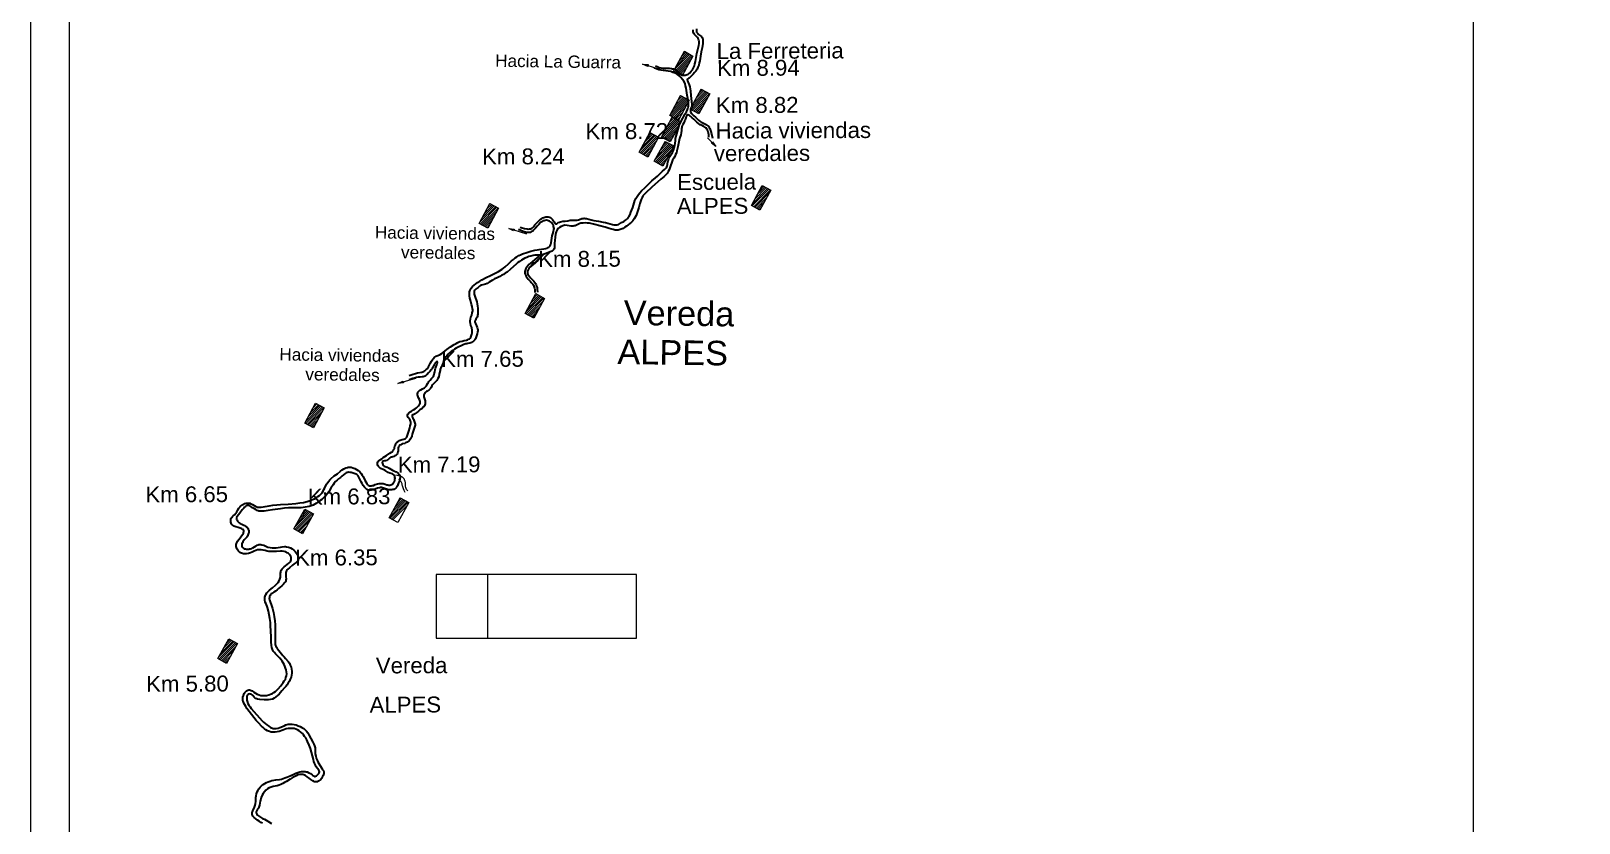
# Model space of a CAD drawing. Header units: millimetres. Extents: x 168 to 394, y 129 to 255.
# Drawn here: x 209.4 to 225.76, y 238.57 to 246.94 of the extents above; entities that cross this region are included whole.
import ezdxf

# ---------------------------------------------------------------- set-up
doc = ezdxf.new("R2010")
doc.units = ezdxf.units.MM
for name, color, linetype, lineweight in [('Cartografia', 251, 'Continuous', 13), ('Esquemas', 7, 'Continuous', 13), ('textos', 7, 'Continuous', 13), ('Via', 21, 'Continuous', 30)]:
    doc.layers.add(name, color=color, linetype=linetype, lineweight=lineweight)
doc.styles.add('Textos Catografia', font='arial.ttf')

msp = doc.modelspace()

# ---------------------------------------------------------------- linework, layer by layer
at = {"layer": 'Cartografia'}
for points in [[(216.19047, 246.51289), (216.30545, 246.72472), (216.39625, 246.6743), (216.28328, 246.46448)], [(215.91813, 246.56334), (215.86364, 246.58754), (215.92418, 246.5835)], [(216.368, 246.11347), (216.48298, 246.3253), (216.57378, 246.27485), (216.45877, 246.06503)], [(216.15216, 246.04687), (216.26513, 246.2567), (216.3579, 246.20829), (216.24293, 245.99646)], [(216.0654, 245.81893), (216.17837, 246.02872), (216.27118, 245.98031), (216.15617, 245.76848)], [(215.82733, 245.65752), (215.94234, 245.86734), (216.03311, 245.81893), (215.92014, 245.6071)], [(215.9867, 245.5627), (216.10171, 245.77253), (216.19248, 245.72408), (216.07951, 245.51229)], [(216.60403, 245.76647), (216.63834, 245.72007), (216.59193, 245.75233)], [(217.01355, 245.09669), (217.12652, 245.30651), (217.21933, 245.2581), (217.10435, 245.04627)], [(214.13675, 244.90505), (214.25175, 245.11484), (214.34252, 245.06643), (214.22955, 244.8546)], [(214.5019, 244.82839), (214.44944, 244.8526), (214.50795, 244.84654)], [(214.72787, 244.48139), (214.67945, 244.44709), (214.71372, 244.4955)], [(214.62295, 243.95486), (214.73796, 244.16465), (214.82873, 244.11421), (214.71576, 243.90442)], [(213.33787, 243.22253), (213.27937, 243.21447), (213.33182, 243.24068)], [(212.29488, 242.79686), (212.40989, 243.00668), (212.50066, 242.95827), (212.38568, 242.74644)], [(213.18656, 241.79626), (213.30157, 242.00605), (213.39437, 241.95764), (213.27937, 241.74581)], [(212.1799, 241.67721), (212.29488, 241.88703), (212.38568, 241.83862), (212.27268, 241.62679)], [(213.68487, 241.19504), (213.68487, 240.52528), (215.80111, 240.52528), (215.80111, 241.19504)], [(211.37696, 240.30741), (211.49196, 240.51723), (211.58273, 240.46879), (211.46976, 240.25699)]]:
    msp.add_lwpolyline(points, close=True, dxfattribs=at)
for points in [[(216.19853, 246.52703), (216.36396, 246.69246)], [(216.20057, 246.50888), (216.3781, 246.68437)], [(216.21468, 246.50079), (216.39221, 246.67631)], [(216.22477, 246.57544), (216.34985, 246.70051)], [(216.22879, 246.49273), (216.3801, 246.64404)], [(216.25099, 246.62185), (216.33574, 246.70656)], [(216.27519, 246.67026), (216.3216, 246.71465)], [(216.30144, 246.71867), (216.30749, 246.72271)], [(215.92014, 246.57344), (216.05531, 246.53308)], [(216.24293, 246.48464), (216.35389, 246.5956)], [(216.25704, 246.47859), (216.32765, 246.5492)], [(216.27118, 246.47053), (216.30344, 246.50079)], [(216.45272, 246.27081), (216.49712, 246.31721)], [(216.47896, 246.31925), (216.48298, 246.32326)], [(216.16022, 246.06101), (216.3236, 246.2244)], [(216.16022, 246.04082), (216.33774, 246.21835)], [(216.17433, 246.03276), (216.35185, 246.21029)], [(216.18442, 246.10739), (216.30949, 246.23249)], [(216.19047, 246.02471), (216.33975, 246.17599)], [(216.21063, 246.15583), (216.29535, 246.24055)], [(216.23484, 246.20424), (216.28124, 246.24864)], [(216.26108, 246.25064), (216.26713, 246.2567)], [(216.37606, 246.12959), (216.53948, 246.293)], [(216.3781, 246.10943), (216.55358, 246.28495)], [(216.39221, 246.10134), (216.56973, 246.27889)], [(216.4023, 246.17599), (216.52537, 246.30106)], [(216.40635, 246.09328), (216.55763, 246.24459)], [(216.42046, 246.08522), (216.53142, 246.19618)], [(216.42651, 246.2244), (216.51123, 246.30915)], [(216.43456, 246.07716), (216.50517, 246.14978)], [(216.07346, 245.83304), (216.23688, 245.99846)], [(216.07346, 245.81288), (216.25099, 245.99041)], [(216.09766, 245.88145), (216.22274, 246.00451)], [(216.12391, 245.92785), (216.20863, 246.0126)], [(216.14811, 245.97626), (216.19452, 246.02066)], [(216.17433, 246.02267), (216.18038, 246.02872)], [(216.20458, 246.01866), (216.31554, 246.12959)], [(216.21668, 246.01057), (216.28933, 246.08118)], [(216.23283, 246.00251), (216.26309, 246.03477)], [(216.44871, 246.07111), (216.48097, 246.10134)], [(215.83542, 245.67166), (216.00084, 245.83708)], [(215.83743, 245.65147), (216.01495, 245.82899)], [(215.85153, 245.64341), (216.02909, 245.82094)], [(215.86163, 245.72007), (215.9867, 245.84313)], [(215.88787, 245.76647), (215.97259, 245.85119)], [(215.91205, 245.81488), (215.95848, 245.85925)], [(215.93829, 245.86129), (215.94434, 245.86734)], [(216.0876, 245.80479), (216.26513, 245.98232)], [(216.10372, 245.79673), (216.25299, 245.94805)], [(216.11783, 245.79068), (216.22879, 245.90164)], [(216.12996, 245.78259), (216.20258, 245.8532)], [(215.86568, 245.63535), (216.01699, 245.78663)], [(215.88182, 245.6293), (215.99275, 245.74023)], [(215.89393, 245.62121), (215.96654, 245.69182)], [(215.99479, 245.57684), (216.16022, 245.74023)], [(215.9968, 245.55665), (216.17433, 245.73418)], [(216.01091, 245.54859), (216.18843, 245.72612)], [(216.021, 245.62325), (216.14608, 245.74832)], [(216.02505, 245.54254), (216.17633, 245.69182)], [(216.04722, 245.67166), (216.13197, 245.75638)], [(216.07145, 245.72007), (216.11783, 245.76447)], [(216.09766, 245.76647), (216.10372, 245.77253)], [(216.14608, 245.77453), (216.17633, 245.80683)], [(216.59798, 245.76042), (216.54957, 245.81084)], [(215.90803, 245.61315), (215.9403, 245.64542)], [(216.03916, 245.53445), (216.15012, 245.64542)], [(216.05327, 245.5264), (216.12391, 245.597)], [(216.06741, 245.51834), (216.09967, 245.5506)], [(217.02164, 245.11083), (217.18503, 245.27625)], [(217.02164, 245.09064), (217.19917, 245.26816)], [(217.03779, 245.08258), (217.21531, 245.2601)], [(217.04785, 245.15924), (217.17092, 245.28431)], [(217.0519, 245.07653), (217.20117, 245.22781)], [(217.06601, 245.06844), (217.17697, 245.1794)], [(217.07206, 245.20765), (217.15681, 245.29237)], [(217.0983, 245.25405), (217.14267, 245.29842)], [(217.12251, 245.30046), (217.12856, 245.30651)], [(214.14484, 244.91916), (214.31026, 245.08258)], [(214.14684, 244.899), (214.32437, 245.07653)], [(214.16098, 244.89091), (214.33851, 245.06844)], [(214.17108, 244.96757), (214.29615, 245.09064)], [(214.17509, 244.88486), (214.32641, 245.03417)], [(214.19729, 245.01397), (214.28201, 245.09873)], [(214.2215, 245.06239), (214.2679, 245.10678)], [(214.24771, 245.10879), (214.25376, 245.11484)], [(217.08015, 245.06038), (217.15076, 245.133)], [(217.09426, 245.05232), (217.12652, 245.08458)], [(214.1892, 244.8768), (214.30016, 244.98776)], [(214.20334, 244.86874), (214.27596, 244.93932)], [(214.21745, 244.86065), (214.24975, 244.89295)], [(214.50393, 244.83845), (214.6391, 244.7961)], [(214.71978, 244.48745), (214.77022, 244.53789)], [(214.63101, 243.96897), (214.79644, 244.13239)], [(214.63305, 243.94881), (214.81058, 244.1243)], [(214.64716, 243.94072), (214.82469, 244.11825)], [(214.65726, 244.01538), (214.78233, 244.14045)], [(214.6613, 243.93267), (214.81258, 244.08395)], [(214.67541, 243.92458), (214.78838, 244.03554)], [(214.68347, 244.06379), (214.76819, 244.14851)], [(214.70971, 244.11019), (214.75408, 244.1566)], [(214.73392, 244.1586), (214.73997, 244.16465)], [(214.69156, 243.91652), (214.76214, 243.98913)], [(214.70366, 243.91047), (214.73592, 243.94273)], [(213.33386, 243.23262), (213.469, 243.27097)], [(212.30297, 242.811), (212.46635, 242.97439)], [(212.30498, 242.79081), (212.4825, 242.96834)], [(212.31908, 242.78275), (212.49661, 242.96028)], [(212.32918, 242.85738), (212.45225, 242.98248)], [(212.33323, 242.7767), (212.48451, 242.92598)], [(212.34733, 242.76861), (212.4583, 242.87957)], [(212.35339, 242.90579), (212.44014, 242.99054)], [(212.37963, 242.95423), (212.424, 242.99859)], [(212.40584, 243.00063), (212.40989, 243.00668)], [(212.36148, 242.76055), (212.43208, 242.83116)], [(212.37558, 242.7525), (212.40785, 242.78476)], [(213.38227, 242.0807), (213.37014, 242.09481), (213.36612, 242.10491), (213.36409, 242.115), (213.36007, 242.12911), (213.35803, 242.14526), (213.35803, 242.16341), (213.35402, 242.18157), (213.35198, 242.18762), (213.34998, 242.19568), (213.34797, 242.20173), (213.34393, 242.20778), (213.33587, 242.21788), (213.32778, 242.22393), (213.31771, 242.22998), (213.30762, 242.23402), (213.30357, 242.23603), (213.29953, 242.23603), (213.28542, 242.24008), (213.25717, 242.24613)], [(213.35603, 242.06455), (213.34596, 242.08271), (213.33787, 242.10086), (213.33386, 242.11096), (213.32982, 242.12306), (213.32778, 242.13313), (213.32577, 242.14122), (213.32577, 242.14927), (213.32376, 242.15533), (213.31771, 242.16947), (213.31166, 242.18157), (213.30762, 242.18762), (213.30357, 242.19166), (213.30157, 242.19367), (213.29953, 242.19568), (213.29551, 242.19768), (213.28746, 242.20173)], [(213.19666, 241.81037), (213.36007, 241.97378)], [(213.19666, 241.79021), (213.37418, 241.9657)], [(213.2108, 241.78212), (213.38832, 241.95964)], [(213.22086, 241.85677), (213.34596, 241.98184)], [(213.22491, 241.77406), (213.37622, 241.92537)], [(213.2471, 241.90518), (213.33182, 241.9899)], [(213.27131, 241.95159), (213.31771, 241.99799)], [(213.29752, 242), (213.30357, 242.00605)], [(212.18796, 241.69135), (212.35339, 241.85677)], [(212.19, 241.67115), (212.36753, 241.84868)], [(212.20411, 241.6631), (212.38164, 241.84062)], [(212.21417, 241.73976), (212.33928, 241.86483)], [(212.21822, 241.65504), (212.36953, 241.80632)], [(212.23236, 241.64899), (212.34329, 241.75992)], [(212.24042, 241.78616), (212.32514, 241.87088)], [(212.26663, 241.83457), (212.31103, 241.87894)], [(212.29083, 241.88098), (212.29692, 241.88703)], [(212.24848, 241.6409), (212.31908, 241.71151)], [(212.26061, 241.63284), (212.29287, 241.6651)], [(214.22554, 241.19504), (214.22554, 240.52529)], [(211.38505, 240.32152), (211.54846, 240.48694)], [(211.38705, 240.30136), (211.56458, 240.47888)], [(211.40119, 240.29327), (211.57872, 240.47082)], [(211.41126, 240.36996), (211.53432, 240.49299)], [(211.4153, 240.28521), (211.56662, 240.43652)], [(211.43546, 240.41633), (211.52222, 240.50108)], [(211.46171, 240.46274), (211.50607, 240.50914)], [(211.48795, 240.51118), (211.49196, 240.51723)], [(211.42944, 240.27715), (211.54037, 240.39012)], [(211.44355, 240.2711), (211.51617, 240.34171)], [(211.45766, 240.26304), (211.48996, 240.2953)]]:
    msp.add_lwpolyline(points, dxfattribs=at)
for points in [[(215.91813, 246.56334), (215.86364, 246.58754), (215.92418, 246.5835)], [(216.60403, 245.76647), (216.63834, 245.72007), (216.59193, 245.75233)], [(214.5019, 244.82839), (214.44944, 244.8526), (214.50795, 244.84654)], [(214.72787, 244.48139), (214.67945, 244.44709), (214.71372, 244.4955)], [(213.33787, 243.22253), (213.27937, 243.21447), (213.33182, 243.24068)]]:
    msp.add_solid(points, dxfattribs=at)
at = {"layer": 'Esquemas'}
for points in [[(209.40233, 255.0873), (242.64774, 255.0873), (242.64774, 221.93094), (209.40233, 221.93094)], [(209.80492, 226.33637), (224.64364, 226.33637), (224.64364, 252.90748), (209.80492, 252.90748)]]:
    msp.add_lwpolyline(points, close=True, dxfattribs=at)
at = {"layer": 'Via'}
for points in [[(215.99959, 246.57055), (216.01975, 246.56246), (216.03994, 246.55441), (216.06211, 246.55039), (216.0823, 246.54635), (216.14887, 246.54635), (216.17107, 246.54431), (216.18116, 246.5403), (216.19123, 246.53826), (216.20132, 246.53424), (216.21142, 246.52819), (216.22151, 246.52214), (216.22957, 246.51606), (216.24773, 246.49994), (216.26387, 246.4838), (216.27193, 246.47774), (216.28203, 246.4737), (216.29212, 246.47169), (216.31429, 246.47169), (216.32439, 246.47574), (216.33649, 246.47978), (216.34458, 246.4838), (216.35464, 246.49188), (216.36273, 246.4979), (216.37684, 246.51405), (216.39095, 246.5302), (216.40105, 246.55039), (216.41114, 246.57256), (216.4172, 246.59275), (216.42325, 246.61492), (216.43131, 246.65731), (216.43736, 246.69967), (216.44745, 246.74203), (216.45755, 246.78639), (216.4636, 246.80859), (216.4636, 246.83079), (216.45956, 246.83885), (216.45551, 246.85095), (216.45147, 246.85904), (216.44341, 246.86914), (216.41315, 246.9014), (216.4071, 246.9115), (216.40306, 246.91956), (216.39904, 246.92965), (216.39904, 246.94981)], [(216.43331, 246.96191), (216.43331, 246.93771), (216.43535, 246.92761), (216.4414, 246.91956), (216.44745, 246.9115), (216.45551, 246.90341), (216.4757, 246.88726), (216.4858, 246.8792), (216.49185, 246.86914), (216.49787, 246.86105), (216.49991, 246.85095), (216.50191, 246.83885), (216.50191, 246.82675), (216.49991, 246.80659), (216.49185, 246.76219), (216.48376, 246.71782), (216.47771, 246.67142), (216.46965, 246.62501), (216.4636, 246.60282), (216.45755, 246.57861), (216.44745, 246.55644), (216.43936, 246.53625), (216.42729, 246.51606), (216.41315, 246.49994), (216.39904, 246.4838), (216.38086, 246.46564), (216.36474, 246.44749), (216.35464, 246.44144), (216.34859, 246.43538), (216.34054, 246.42933), (216.33649, 246.42733), (216.33448, 246.42529), (216.33448, 246.42328), (216.33649, 246.41723), (216.3385, 246.41118), (216.34254, 246.40309), (216.34859, 246.38697), (216.35668, 246.37083), (216.36273, 246.35067), (216.36675, 246.32643), (216.37079, 246.30426), (216.37481, 246.25582), (216.3849, 246.16304), (216.3849, 246.15295), (216.38289, 246.14084), (216.38086, 246.12874), (216.37684, 246.11865), (216.3728, 246.10654), (216.37079, 246.09444), (216.36879, 246.08638), (216.37079, 246.08033), (216.3728, 246.07629), (216.37885, 246.06823), (216.38694, 246.06014), (216.40509, 246.04402), (216.42325, 246.02788), (216.43936, 246.01173), (216.45551, 245.99759), (216.47366, 245.98348), (216.48376, 245.97542), (216.49185, 245.97138), (216.51402, 245.96131), (216.53421, 245.95121), (216.54427, 245.94516), (216.55437, 245.93707), (216.56243, 245.92902), (216.56848, 245.92096), (216.57453, 245.90885), (216.57858, 245.89876), (216.58663, 245.87656), (216.59272, 245.85235), (216.60278, 245.80796)], [(214.56928, 244.86586), (214.59345, 244.85981), (214.61769, 244.85376), (214.6439, 244.84767), (214.656, 244.84567), (214.66811, 244.84767), (214.68021, 244.84767), (214.6903, 244.85376), (214.7004, 244.85981), (214.71047, 244.86987), (214.72661, 244.89007), (214.7468, 244.91223), (214.76697, 244.93242), (214.78713, 244.95058), (214.79923, 244.95663), (214.80933, 244.96469), (214.82143, 244.96873), (214.83152, 244.97278), (214.84363, 244.97679), (214.85573, 244.97679), (214.86783, 244.97478), (214.87993, 244.97278), (214.89204, 244.96673), (214.90213, 244.95867), (214.9122, 244.94857), (214.92029, 244.93647), (214.92835, 244.92233), (214.93643, 244.91023), (214.94045, 244.90618), (214.94449, 244.90217), (214.94854, 244.90016), (214.95258, 244.90016), (214.95863, 244.90217), (214.96265, 244.90618), (214.97274, 244.91427), (214.98485, 244.92032), (214.99695, 244.92437), (215.02115, 244.92838), (215.04737, 244.93042), (215.07361, 244.93443), (215.09781, 244.93848), (215.16237, 244.93848), (215.17448, 244.94048), (215.18658, 244.94252), (215.19868, 244.94657), (215.22289, 244.95663), (215.23499, 244.95867), (215.24709, 244.96067), (215.25919, 244.95867), (215.27133, 244.95867), (215.29754, 244.95058), (215.32175, 244.94252), (215.34796, 244.93647), (215.37219, 244.93242), (215.39841, 244.92838), (215.44682, 244.92032), (215.47102, 244.91628), (215.49727, 244.90822), (215.54568, 244.89411), (215.55979, 244.89207), (215.57189, 244.89007), (215.58402, 244.89007), (215.59613, 244.89207), (215.6082, 244.89612), (215.62033, 244.90016), (215.6425, 244.91427), (215.6647, 244.92637), (215.68486, 244.94048), (215.69495, 244.94857), (215.70505, 244.95663), (215.71311, 244.96673), (215.71919, 244.97679), (215.73126, 244.99899), (215.74136, 245.02323), (215.75951, 245.07364), (215.77365, 245.12205), (215.78375, 245.14626), (215.79381, 245.16846), (215.80592, 245.18862), (215.82003, 245.21082), (215.83617, 245.22897), (215.85433, 245.24916), (215.89063, 245.28547), (215.92694, 245.31977), (215.96328, 245.35608), (216.0016, 245.38835), (216.02179, 245.40449), (216.03994, 245.42265), (216.0581, 245.4408), (216.07625, 245.45895), (216.09441, 245.4751), (216.1045, 245.4852), (216.11256, 245.49326), (216.11861, 245.50335), (216.12466, 245.51545), (216.12667, 245.52756), (216.12871, 245.53966), (216.13272, 245.56587), (216.13676, 245.57801), (216.14081, 245.59011), (216.15291, 245.61228), (216.16705, 245.63447), (216.17912, 245.65667), (216.18922, 245.67884), (216.19932, 245.70308), (216.20537, 245.72929), (216.20941, 245.7535), (216.21142, 245.7777), (216.21343, 245.80394), (216.21948, 245.82815), (216.23158, 245.87857), (216.24773, 245.92701), (216.25579, 245.95121), (216.26588, 245.97341), (216.31429, 246.06215), (216.32639, 246.08638), (216.3385, 246.10858), (216.34254, 246.12065), (216.34659, 246.13275), (216.34859, 246.14489), (216.34859, 246.1832), (216.34659, 246.20945), (216.33649, 246.25986), (216.33245, 246.28407), (216.32843, 246.31031), (216.32439, 246.33452), (216.31834, 246.35872), (216.31229, 246.38293), (216.30018, 246.40713), (216.28607, 246.42733), (216.26993, 246.44749), (216.25177, 246.46564), (216.23158, 246.47978), (216.20941, 246.49188), (216.18518, 246.50195), (216.16097, 246.51001), (216.13476, 246.51405), (216.08431, 246.5201), (216.0601, 246.52415), (216.0359, 246.5302), (216.01169, 246.53826), (215.98749, 246.54635)], [(216.56243, 245.81805), (216.56243, 245.84025), (216.56042, 245.86041), (216.55842, 245.87051), (216.55437, 245.88261), (216.55036, 245.89271), (216.54427, 245.9028), (216.53822, 245.91086), (216.53016, 245.91691), (216.52007, 245.92296), (216.50997, 245.92902), (216.49185, 245.93911), (216.47166, 245.94918), (216.4535, 245.96131), (216.43736, 245.97542), (216.40509, 246.00568), (216.38895, 246.01979), (216.3728, 246.03393), (216.36474, 246.04198), (216.35464, 246.04804), (216.35063, 246.05007), (216.34458, 246.05208), (216.34054, 246.05208), (216.33649, 246.05007), (216.33245, 246.04804), (216.33044, 246.04402), (216.32439, 246.03393), (216.31834, 246.00972), (216.31229, 245.99759), (216.30824, 245.98752), (216.29818, 245.96937), (216.28808, 245.95121), (216.28002, 245.92902), (216.27798, 245.91892), (216.27598, 245.90885), (216.27394, 245.88666), (216.27193, 245.86446), (216.26789, 245.84226), (216.25579, 245.80191), (216.23763, 245.71518), (216.22757, 245.67279), (216.22151, 245.65263), (216.21343, 245.63247), (216.20333, 245.61228), (216.19326, 245.59412), (216.18116, 245.57396), (216.17307, 245.55377), (216.15896, 245.51345), (216.15291, 245.49326), (216.14485, 245.4731), (216.13272, 245.4529), (216.12266, 245.43475), (216.10855, 245.4186), (216.0924, 245.40249), (216.0581, 245.37424), (216.0258, 245.34599), (215.96128, 245.28748), (215.89672, 245.22897), (215.88057, 245.21286), (215.86847, 245.19671), (215.85837, 245.17855), (215.84828, 245.15836), (215.84222, 245.1382), (215.83417, 245.116), (215.82407, 245.07364), (215.81197, 245.03128), (215.80391, 245.00909), (215.79582, 244.99093), (215.78576, 244.97074), (215.77365, 244.95262), (215.75951, 244.93443), (215.7454, 244.92032), (215.72926, 244.90417), (215.71311, 244.89207), (215.69495, 244.87796), (215.6768, 244.86586), (215.65865, 244.85376), (215.63848, 244.84366), (215.61829, 244.83761), (215.60619, 244.8356), (215.59613, 244.83357), (215.58603, 244.83357), (215.57593, 244.8356), (215.55373, 244.84162), (215.51138, 244.85376), (215.46902, 244.86586), (215.42666, 244.87592), (215.34394, 244.89812), (215.30155, 244.90822), (215.27939, 244.91023), (215.25719, 244.91223), (215.23499, 244.91023), (215.21282, 244.90822), (215.20273, 244.90417), (215.19263, 244.90016), (215.17247, 244.89007), (215.16438, 244.88602), (215.15228, 244.88201), (215.14221, 244.87997), (215.13212, 244.87796), (215.10992, 244.87796), (215.08772, 244.88201), (215.06555, 244.88401), (215.04335, 244.88602), (215.03326, 244.88401), (215.02316, 244.88201), (215.0131, 244.87796), (215.003, 244.87392), (214.98485, 244.86182), (214.97475, 244.85376), (214.96669, 244.84767), (214.96064, 244.83761), (214.9566, 244.82955), (214.95258, 244.81745), (214.94854, 244.80735), (214.94449, 244.78716), (214.94045, 244.76499), (214.93643, 244.7226), (214.9344, 244.70044), (214.9344, 244.64394), (214.93038, 244.63588), (214.92433, 244.62578), (214.91624, 244.61973), (214.90818, 244.61368), (214.89809, 244.60963), (214.85372, 244.59148), (214.83353, 244.58342), (214.81337, 244.57737), (214.79318, 244.57333), (214.77101, 244.57132), (214.72661, 244.56931), (214.70645, 244.56527), (214.68425, 244.56122), (214.66205, 244.55517), (214.64189, 244.54711), (214.6217, 244.53902), (214.60154, 244.52893), (214.58339, 244.51686), (214.56523, 244.50475), (214.54708, 244.49262), (214.53093, 244.47851), (214.46434, 244.42), (214.43207, 244.39175), (214.41392, 244.37965), (214.39576, 244.36755), (214.37761, 244.35748), (214.35742, 244.34535), (214.3191, 244.3272), (214.29894, 244.31914), (214.27875, 244.30704), (214.24244, 244.28484), (214.22225, 244.27273), (214.2041, 244.26468), (214.16174, 244.25257), (214.15164, 244.24853), (214.14158, 244.24248), (214.12543, 244.23037), (214.10727, 244.21623), (214.09922, 244.20818), (214.09113, 244.20012), (214.08508, 244.19002), (214.08307, 244.18196), (214.08307, 244.16986), (214.08508, 244.15976), (214.08711, 244.14766), (214.09113, 244.13757), (214.09718, 244.11741), (214.10527, 244.09721), (214.11132, 244.07705), (214.11737, 244.05485), (214.11938, 244.03266), (214.12342, 244.01049), (214.12342, 243.94593), (214.12142, 243.93583), (214.11938, 243.92373), (214.11536, 243.91364), (214.10928, 243.90558), (214.10323, 243.89548), (214.09718, 243.88538), (214.09317, 243.87532), (214.09317, 243.86726), (214.09517, 243.85717), (214.09922, 243.84707), (214.10928, 243.82487), (214.11737, 243.80471), (214.12142, 243.79261), (214.12342, 243.78251), (214.12342, 243.77041), (214.12142, 243.76031), (214.11536, 243.73815), (214.10928, 243.71795), (214.10122, 243.69776), (214.09718, 243.6877), (214.09113, 243.6776), (214.08508, 243.66954), (214.07702, 243.66149), (214.06692, 243.6534), (214.05886, 243.64734), (214.04877, 243.6433), (214.03867, 243.63929), (214.01647, 243.63725), (214.00641, 243.63524), (213.99631, 243.63324), (213.97411, 243.62718), (213.95596, 243.61709), (213.91564, 243.59893), (213.89545, 243.58884), (213.87729, 243.57874), (213.85914, 243.56463), (213.84299, 243.55253), (213.82484, 243.53842), (213.80872, 243.52428), (213.79458, 243.50813), (213.77843, 243.49202), (213.77442, 243.48192), (213.76834, 243.47182), (213.76432, 243.46377), (213.76028, 243.45166), (213.75623, 243.43147), (213.74818, 243.4093), (213.74416, 243.40121), (213.73811, 243.39115), (213.73407, 243.38105), (213.73002, 243.37296), (213.72598, 243.36089), (213.72397, 243.3508), (213.71993, 243.3286), (213.71591, 243.30841), (213.70986, 243.28624), (213.70177, 243.26605), (213.68967, 243.24789), (213.67556, 243.23178), (213.65941, 243.21563), (213.65135, 243.20757), (213.6453, 243.19948), (213.63925, 243.18939), (213.63521, 243.17932), (213.62916, 243.17123), (213.62511, 243.16117), (213.61705, 243.15308), (213.60899, 243.14703), (213.5888, 243.13492), (213.58074, 243.13088), (213.57065, 243.12282), (213.5646, 243.11677), (213.55855, 243.10671), (213.55249, 243.09661), (213.55249, 243.07441), (213.55654, 243.06431), (213.56259, 243.04215), (213.5666, 243.03205), (213.56864, 243.02195), (213.56864, 243.00985), (213.5666, 242.99976), (213.5646, 242.98966), (213.56055, 242.9796), (213.5545, 242.9695), (213.54644, 242.96345), (213.5303, 242.9473), (213.51214, 242.9352), (213.49599, 242.92109), (213.47784, 242.90698), (213.46978, 242.90093), (213.45969, 242.89488), (213.43953, 242.88478), (213.43548, 242.88274), (213.43144, 242.87873), (213.42943, 242.87468), (213.42943, 242.86863), (213.43144, 242.86258), (213.43347, 242.85653), (213.43749, 242.84643), (213.44354, 242.83637), (213.44758, 242.82627), (213.45163, 242.81618), (213.45564, 242.80608), (213.45768, 242.79602), (213.45969, 242.78391), (213.45969, 242.77382), (213.45768, 242.76372), (213.45163, 242.74152), (213.44354, 242.72136), (213.43749, 242.69916), (213.43144, 242.679), (213.42542, 242.65884), (213.42137, 242.64674), (213.41733, 242.63865), (213.41128, 242.62855), (213.40522, 242.61849), (213.39717, 242.6104), (213.38908, 242.60234), (213.38102, 242.59629), (213.37092, 242.59024), (213.36086, 242.5862), (213.35076, 242.58218), (213.32856, 242.57814), (213.32051, 242.57409), (213.31041, 242.56804), (213.30031, 242.56199), (213.29226, 242.55393), (213.2862, 242.54384), (213.28216, 242.53374), (213.28015, 242.52164), (213.28015, 242.50148), (213.27811, 242.49138), (213.2741, 242.47928), (213.27006, 242.46918), (213.26401, 242.46112), (213.25595, 242.45307), (213.24585, 242.44902), (213.23576, 242.44297), (213.21559, 242.43692), (213.2055, 242.43488), (213.1954, 242.42883), (213.17929, 242.41673), (213.16919, 242.40867), (213.16113, 242.40262), (213.14903, 242.39857), (213.1369, 242.39657), (213.12479, 242.39456), (213.12078, 242.39252), (213.11674, 242.38851), (213.11473, 242.38647), (213.11269, 242.38042), (213.11269, 242.3764), (213.11473, 242.37032), (213.11874, 242.35822), (213.12078, 242.35421), (213.12479, 242.34815), (213.13489, 242.3421), (213.14298, 242.33605), (213.16515, 242.33), (213.17524, 242.32395), (213.18534, 242.3199), (213.22165, 242.29971), (213.24181, 242.28965), (213.25996, 242.27955), (213.28015, 242.26544), (213.28821, 242.25735), (213.29426, 242.2493), (213.29831, 242.24124), (213.30235, 242.23114), (213.30235, 242.22105), (213.30031, 242.21098), (213.29831, 242.19888), (213.29426, 242.18674), (213.2862, 242.16455), (213.27811, 242.14438), (213.2741, 242.13228), (213.26805, 242.12422), (213.262, 242.11413), (213.25595, 242.10808), (213.24786, 242.10202), (213.23779, 242.09597), (213.22569, 242.09397), (213.21559, 242.09193), (213.20349, 242.08992), (213.1934, 242.08992), (213.17929, 242.09193), (213.16919, 242.09397), (213.14903, 242.10202), (213.12683, 242.10808), (213.11674, 242.11212), (213.10664, 242.11413), (213.09657, 242.11413), (213.08648, 242.11212), (213.06428, 242.10808), (213.02192, 242.09193), (212.99972, 242.08792), (212.98762, 242.08588), (212.97755, 242.08588), (212.96746, 242.08792), (212.95736, 242.09193), (212.9493, 242.09597), (212.94121, 242.10403), (212.93316, 242.11212), (212.92507, 242.12018), (212.913, 242.13833), (212.90089, 242.15849), (212.8908, 242.17668), (212.87061, 242.21703), (212.86051, 242.23719), (212.85245, 242.24525), (212.8464, 242.25334), (212.83834, 242.25735), (212.82624, 242.2614), (212.80605, 242.26745), (212.78388, 242.2735), (212.77378, 242.27554), (212.76168, 242.27755), (212.75159, 242.27554), (212.74149, 242.2735), (212.73343, 242.26949), (212.72333, 242.26344), (212.70518, 242.2493), (212.68703, 242.23519), (212.67088, 242.22105), (212.65276, 242.20694), (212.63661, 242.19483), (212.62046, 242.17869), (212.60632, 242.16254), (212.59425, 242.14438), (212.57001, 242.10808), (212.54781, 242.06976), (212.53574, 242.05361), (212.5216, 242.03546), (212.50546, 242.01931), (212.49135, 242.0052), (212.4752, 241.98906), (212.45704, 241.97695), (212.43889, 241.96281), (212.42074, 241.95074), (212.40258, 241.94065), (212.38242, 241.93055), (212.36223, 241.92045), (212.34207, 241.9144), (212.32188, 241.91036), (212.29968, 241.90634), (212.27751, 241.90431), (212.25732, 241.9023), (212.16856, 241.9023), (212.12419, 241.90029), (212.08183, 241.89625), (212.03743, 241.8902), (211.95271, 241.87809), (211.90832, 241.87204), (211.86596, 241.86599), (211.84175, 241.86398), (211.82159, 241.86599), (211.81149, 241.86599), (211.8014, 241.87004), (211.7913, 241.87204), (211.78121, 241.87809), (211.76308, 241.8902), (211.74289, 241.9023), (211.72474, 241.91641), (211.71464, 241.92045), (211.70458, 241.9245), (211.69649, 241.9265), (211.68642, 241.9245), (211.67633, 241.92045), (211.66824, 241.9144), (211.65817, 241.90634), (211.65008, 241.89625), (211.63397, 241.87809), (211.60772, 241.8458), (211.59361, 241.82768), (211.57947, 241.80949), (211.57546, 241.79943), (211.57342, 241.78933), (211.57342, 241.77923), (211.57947, 241.76917), (211.58553, 241.75907), (211.59361, 241.75102), (211.60167, 241.74293), (211.61177, 241.73687), (211.62992, 241.72882), (211.65008, 241.71872), (211.66018, 241.71468), (211.66824, 241.70862), (211.67833, 241.70257), (211.68642, 241.69452), (211.69247, 241.68646), (211.69853, 241.67636), (211.70254, 241.66627), (211.70458, 241.65416), (211.70458, 241.64407), (211.70254, 241.63196), (211.69853, 241.6219), (211.69448, 241.6118), (211.69044, 241.60171), (211.68438, 241.59161), (211.67028, 241.5755), (211.65413, 241.56135), (211.64808, 241.55129), (211.64203, 241.5432), (211.63597, 241.5311), (211.62992, 241.521), (211.62992, 241.49883), (211.63193, 241.48874), (211.63798, 241.48068), (211.64607, 241.47463), (211.65613, 241.46858), (211.66824, 241.46654), (211.68037, 241.46249), (211.70254, 241.46249), (211.71263, 241.46654), (211.72273, 241.46858), (211.73483, 241.47259), (211.7449, 241.47864), (211.78324, 241.50084), (211.7913, 241.50689), (211.8014, 241.51094), (211.81149, 241.51294), (211.83165, 241.51294), (211.84175, 241.51094), (211.86395, 241.50489), (211.90631, 241.48673), (211.92851, 241.48269), (211.95068, 241.47864), (211.99307, 241.47864), (212.01523, 241.48068), (212.03743, 241.48469), (212.05759, 241.48874), (212.07979, 241.49074), (212.08989, 241.49074), (212.10199, 241.48874), (212.12419, 241.48469), (212.14435, 241.47664), (212.1625, 241.46654), (212.18066, 241.45444), (212.1948, 241.43832), (212.20891, 241.42014), (212.21496, 241.41007), (212.22101, 241.39997), (212.22506, 241.38787), (212.22706, 241.37577), (212.22907, 241.36567), (212.22706, 241.35558), (212.22506, 241.34551), (212.219, 241.33742), (212.21095, 241.32937), (212.20286, 241.32331), (212.1827, 241.3092), (212.16655, 241.29506), (212.13225, 241.26681), (212.1161, 241.2527), (212.10804, 241.24465), (212.10199, 241.23656), (212.09795, 241.22649), (212.09594, 241.2164), (212.0939, 241.2063), (212.0939, 241.1942), (212.09594, 241.16999), (212.09795, 241.1498), (212.09594, 241.13974), (212.0939, 241.12964), (212.08989, 241.11957), (212.08384, 241.11149), (212.07778, 241.10343), (212.06973, 241.09333), (212.05358, 241.07718), (212.03543, 241.06307), (212.01928, 241.04693), (212.00313, 241.03282), (211.98698, 241.01868), (211.96682, 241.00858), (211.94867, 240.99651), (211.94061, 240.99046), (211.93252, 240.98441), (211.92851, 240.97431), (211.92243, 240.96421), (211.92243, 240.95211), (211.92042, 240.94202), (211.92243, 240.92991), (211.92446, 240.91781), (211.93252, 240.89765), (211.94061, 240.8795), (211.94867, 240.8593), (211.95472, 240.83711), (211.96482, 240.79475), (211.97287, 240.75239), (211.97893, 240.70802), (211.98297, 240.66566), (211.98297, 240.53451), (211.98093, 240.49014), (211.98297, 240.46995), (211.98297, 240.45785), (211.98498, 240.44775), (211.98902, 240.43769), (211.99507, 240.42759), (211.99912, 240.41953), (212.00718, 240.40944), (212.03543, 240.37714), (212.06164, 240.34083), (212.07578, 240.32472), (212.08989, 240.30857), (212.11814, 240.27627), (212.13225, 240.25812), (212.14234, 240.23796), (212.1504, 240.2178), (212.15645, 240.19761), (212.15846, 240.17541), (212.15846, 240.15324), (212.15645, 240.13104), (212.1504, 240.11085), (212.14034, 240.09069), (212.13225, 240.0705), (212.12014, 240.05034), (212.10804, 240.03218), (212.09594, 240.01403), (212.08183, 239.99788), (212.05358, 239.96562), (212.02332, 239.93332), (212.00718, 239.91721), (211.98902, 239.90307), (211.97087, 239.89096), (211.95271, 239.88087), (211.93252, 239.87482), (211.91032, 239.87281), (211.86596, 239.87281), (211.82159, 239.87482), (211.79735, 239.87886), (211.78729, 239.88291), (211.7792, 239.88692), (211.76913, 239.89297), (211.76105, 239.89905), (211.74694, 239.91721), (211.73885, 239.92526), (211.72878, 239.93132), (211.72474, 239.93332), (211.71869, 239.93332), (211.70859, 239.93533), (211.70254, 239.93332), (211.69853, 239.93132), (211.69247, 239.92928), (211.69044, 239.92526), (211.68642, 239.91921), (211.68438, 239.91517), (211.68238, 239.9051), (211.68238, 239.88087), (211.68438, 239.86876), (211.68642, 239.85666), (211.69448, 239.83449), (211.70458, 239.81631), (211.71665, 239.79815), (211.72878, 239.78204), (211.75703, 239.74774), (211.81554, 239.68318), (211.84576, 239.65092), (211.8599, 239.63678), (211.87806, 239.62063), (211.89421, 239.60652), (211.91437, 239.59241), (211.93252, 239.58028), (211.94262, 239.57626), (211.95271, 239.57222), (211.96278, 239.57021), (211.97287, 239.56817), (211.99307, 239.56817), (212.01323, 239.57422), (212.03339, 239.58028), (212.07578, 239.59843), (212.09594, 239.60853), (212.11814, 239.61458), (212.1282, 239.61658), (212.1605, 239.61658), (212.1827, 239.61257), (212.20489, 239.60652), (212.22506, 239.59843), (212.24522, 239.59037), (212.26541, 239.58028), (212.28356, 239.57021), (212.29968, 239.55607), (212.31382, 239.53992), (212.32592, 239.5218), (212.33802, 239.50361), (212.36022, 239.46329), (212.38038, 239.42495), (212.39249, 239.40479), (212.39854, 239.38459), (212.40258, 239.37654), (212.40459, 239.36443), (212.40459, 239.34424), (212.40663, 239.29988), (212.41064, 239.27768), (212.41669, 239.25548), (212.42478, 239.23532), (212.43284, 239.21716), (212.44293, 239.19901), (212.45504, 239.18085), (212.47924, 239.14251), (212.48529, 239.13244), (212.49135, 239.12435), (212.49539, 239.11225), (212.49539, 239.09206), (212.49335, 239.082), (212.48934, 239.0719), (212.48326, 239.06183), (212.47119, 239.04164), (212.4631, 239.03155), (212.45504, 239.02349), (212.44494, 239.01744), (212.43688, 239.01139), (212.42679, 239.00734), (212.41669, 239.00533), (212.40863, 239.00533), (212.39854, 239.00734), (212.38847, 239.01339), (212.38038, 239.01744), (212.36022, 239.03155), (212.34003, 239.04569), (212.32188, 239.0598), (212.30372, 239.0719), (212.29363, 239.07594), (212.28356, 239.07999), (212.27347, 239.082), (212.26337, 239.084), (212.25331, 239.084), (212.24321, 239.082), (212.22302, 239.07795), (212.20286, 239.06989), (212.1827, 239.0598), (212.1605, 239.04769), (212.14034, 239.03559), (212.10199, 239.00938), (212.08183, 238.99928), (212.06368, 238.98718), (212.04348, 238.97909), (212.02332, 238.97103), (212.00313, 238.96498), (211.98297, 238.96094), (211.96077, 238.95692), (211.94061, 238.95087), (211.92042, 238.94078), (211.90026, 238.93068), (211.88411, 238.91657), (211.86796, 238.90042), (211.85586, 238.88227), (211.84576, 238.86412), (211.8357, 238.84192), (211.82965, 238.82176), (211.8256, 238.80156), (211.82159, 238.77937), (211.81554, 238.7592), (211.8135, 238.7471), (211.80946, 238.73701), (211.80544, 238.72694), (211.79735, 238.71685), (211.78525, 238.69668), (211.78324, 238.6886), (211.78121, 238.68458), (211.78121, 238.67853), (211.78525, 238.67044), (211.7893, 238.66238), (211.79735, 238.65429), (211.80745, 238.64624), (211.82764, 238.63213), (211.84981, 238.62002), (211.87, 238.60993), (211.90631, 238.58974), (211.94262, 238.56553)], [(213.39917, 243.30035), (213.44153, 243.31446), (213.46373, 243.32054), (213.48593, 243.32659), (213.53233, 243.33465), (213.5424, 243.33869), (213.55249, 243.34271), (213.56259, 243.34675), (213.57065, 243.35484), (213.57871, 243.36089), (213.5868, 243.37096), (213.60091, 243.39115), (213.6231, 243.43351), (213.63521, 243.45166), (213.64932, 243.47182), (213.65537, 243.47991), (213.66346, 243.48797), (213.67152, 243.49603), (213.68161, 243.50208), (213.72397, 243.52023), (213.74212, 243.53237), (213.76028, 243.54648), (213.79659, 243.57473), (213.83493, 243.60094), (213.87325, 243.62515), (213.89344, 243.63725), (213.9136, 243.64734), (213.93379, 243.65744), (213.958, 243.66349), (213.9802, 243.66754), (214.0044, 243.67359), (214.01447, 243.67559), (214.02456, 243.68165), (214.03466, 243.6877), (214.04272, 243.69375), (214.04877, 243.70384), (214.05482, 243.71391), (214.05686, 243.72601), (214.06087, 243.73611), (214.06291, 243.74821), (214.06492, 243.76031), (214.06492, 243.77041), (214.06291, 243.78251), (214.06087, 243.79461), (214.05886, 243.80471), (214.05081, 243.82688), (214.04472, 243.84908), (214.04272, 243.86118), (214.04272, 243.88137), (214.04472, 243.89347), (214.05081, 243.91567), (214.05886, 243.93784), (214.06492, 243.96004), (214.06692, 243.97214), (214.06896, 243.98224), (214.06896, 243.99233), (214.06692, 244.00444), (214.06291, 244.0266), (214.05686, 244.0488), (214.04472, 244.09521), (214.03867, 244.11741), (214.03466, 244.14161), (214.03466, 244.17187), (214.03667, 244.18397), (214.04071, 244.19206), (214.04272, 244.20212), (214.05482, 244.22028), (214.06692, 244.23843), (214.08307, 244.25257), (214.10122, 244.26869), (214.12142, 244.28283), (214.14358, 244.29694), (214.16578, 244.30904), (214.21219, 244.33325), (214.25859, 244.35545), (214.30095, 244.37564), (214.3413, 244.39781), (214.37962, 244.42201), (214.39576, 244.43414), (214.41392, 244.44825), (214.44822, 244.47851), (214.48048, 244.51081), (214.49867, 244.52492), (214.51679, 244.54106), (214.53495, 244.55317), (214.55514, 244.56527), (214.57533, 244.57536), (214.59549, 244.58342), (214.63986, 244.59954), (214.68225, 244.61167), (214.72661, 244.62377), (214.74881, 244.62779), (214.77101, 244.63183), (214.82143, 244.63788), (214.84363, 244.64193), (214.85573, 244.64594), (214.86583, 244.64999), (214.87388, 244.65604), (214.87993, 244.66209), (214.88599, 244.67015), (214.89204, 244.68024), (214.89608, 244.68833), (214.89809, 244.70044), (214.90213, 244.72464), (214.90414, 244.74885), (214.91019, 244.77305), (214.91424, 244.79726), (214.92229, 244.81946), (214.92634, 244.84162), (214.92835, 244.85172), (214.92634, 244.86382), (214.92433, 244.87392), (214.92229, 244.88602), (214.91624, 244.89612), (214.91019, 244.90618), (214.90213, 244.91427), (214.89204, 244.92233), (214.88197, 244.92838), (214.86984, 244.93242), (214.85977, 244.93647), (214.84764, 244.93848), (214.83557, 244.93647), (214.82547, 244.93443), (214.81538, 244.93242), (214.80528, 244.92637), (214.79318, 244.92032), (214.78512, 244.91427), (214.76697, 244.89612), (214.75082, 244.87796), (214.73467, 244.85777), (214.71855, 244.84162), (214.7125, 244.83357), (214.70441, 244.82551), (214.69435, 244.81946), (214.68626, 244.81541), (214.6762, 244.8114), (214.66811, 244.80936), (214.64591, 244.80936), (214.63584, 244.8114), (214.62575, 244.8134), (214.60154, 244.82146), (214.57734, 244.83156), (214.55313, 244.84162)], [(214.78308, 244.57132), (214.78107, 244.57132), (214.77907, 244.56931), (214.77302, 244.56326), (214.76697, 244.55922), (214.7468, 244.54106), (214.72461, 244.52288), (214.7004, 244.50475), (214.6762, 244.48256), (214.66406, 244.47246), (214.65196, 244.45832), (214.64189, 244.44421), (214.6318, 244.42809), (214.62575, 244.42), (214.62374, 244.4079), (214.6197, 244.39781), (214.6197, 244.3857), (214.6217, 244.37564), (214.62575, 244.36354), (214.62979, 244.35545), (214.6338, 244.34535), (214.6439, 244.32923), (214.656, 244.31509), (214.66811, 244.30299), (214.6782, 244.29293), (214.6883, 244.28283), (214.69636, 244.27073), (214.70441, 244.26264), (214.71047, 244.25257), (214.71451, 244.24448), (214.71855, 244.23238), (214.72056, 244.22028), (214.72461, 244.20617), (214.72661, 244.17591)], [(214.82347, 244.58342), (214.77907, 244.53702), (214.75687, 244.51482), (214.73266, 244.49466), (214.71047, 244.47447), (214.68626, 244.45431), (214.67416, 244.4422), (214.66406, 244.42809), (214.654, 244.41395), (214.65196, 244.4079), (214.64995, 244.39984), (214.64795, 244.39379), (214.64795, 244.3857), (214.64995, 244.37764), (214.65196, 244.36959), (214.66005, 244.35748), (214.67011, 244.34334), (214.68021, 244.32923), (214.69231, 244.31713), (214.71451, 244.29493), (214.72461, 244.28283), (214.73266, 244.27073), (214.73872, 244.25662), (214.74276, 244.24248), (214.74881, 244.22837), (214.75082, 244.21222), (214.75486, 244.17792)], [(211.8478, 238.56757), (211.82965, 238.57763), (211.8135, 238.58974), (211.79535, 238.60184), (211.7792, 238.61397), (211.76105, 238.62808), (211.75499, 238.63614), (211.74694, 238.64423), (211.74289, 238.65229), (211.74088, 238.66035), (211.73885, 238.67044), (211.73885, 238.67853), (211.74088, 238.6886), (211.7449, 238.69869), (211.76308, 238.73904), (211.77114, 238.7592), (211.77515, 238.77736), (211.77719, 238.79755), (211.77719, 238.81771), (211.7792, 238.83991), (211.78121, 238.85806), (211.78525, 238.87822), (211.7913, 238.89842), (211.8014, 238.91657), (211.81149, 238.93272), (211.8256, 238.94883), (211.83971, 238.96298), (211.85586, 238.97708), (211.87201, 238.98718), (211.89016, 238.99928), (211.90832, 239.00734), (211.92851, 239.01339), (211.94867, 239.01944), (211.98902, 239.0255), (212.02937, 239.03155), (212.04753, 239.03559), (212.06769, 239.04164), (212.08584, 239.04769), (212.10603, 239.05375), (212.14234, 239.06989), (212.18066, 239.08805), (212.20085, 239.0961), (212.22101, 239.10419), (212.2412, 239.11025), (212.26136, 239.11426), (212.28152, 239.1163), (212.29968, 239.1163), (212.30977, 239.11225), (212.31987, 239.11025), (212.33802, 239.10216), (212.35618, 239.09206), (212.37233, 239.07795), (212.38038, 239.0719), (212.39048, 239.06789), (212.39854, 239.06384), (212.40459, 239.06384), (212.40863, 239.06585), (212.41873, 239.06989), (212.42679, 239.07594), (212.43485, 239.084), (212.44293, 239.09206), (212.44698, 239.10216), (212.44899, 239.11225), (212.44698, 239.12031), (212.44293, 239.13041), (212.41669, 239.16471), (212.40863, 239.18286), (212.39854, 239.20305), (212.39249, 239.22118), (212.38643, 239.24137), (212.36627, 239.31803), (212.35417, 239.35634), (212.34003, 239.39469), (212.32391, 239.433), (212.31583, 239.45119), (212.30573, 239.46934), (212.29363, 239.48546), (212.28152, 239.50161), (212.26945, 239.51775), (212.25331, 239.53186), (212.23716, 239.54397), (212.219, 239.55406), (212.20085, 239.56212), (212.1827, 239.56817), (212.1605, 239.57021), (212.14034, 239.57021), (212.12014, 239.56817), (212.09995, 239.56416), (212.07979, 239.55811), (212.06164, 239.55203), (212.02332, 239.53792), (212.00313, 239.5339), (211.98297, 239.52986), (211.96278, 239.52986), (211.94061, 239.53186), (211.92243, 239.53792), (211.90226, 239.54397), (211.88411, 239.55406), (211.86796, 239.56617), (211.85385, 239.57827), (211.83771, 239.59241), (211.80946, 239.62467), (211.78324, 239.65493), (211.75703, 239.68719), (211.70658, 239.74974), (211.68238, 239.78204), (211.67228, 239.80019), (211.66018, 239.81835), (211.65212, 239.8365), (211.64403, 239.85666), (211.64203, 239.86472), (211.64203, 239.87482), (211.64002, 239.88692), (211.64203, 239.89701), (211.64203, 239.90711), (211.64607, 239.91721), (211.65008, 239.92928), (211.65613, 239.93937), (211.66219, 239.94947), (211.67028, 239.95753), (211.67833, 239.96562), (211.68642, 239.97167), (211.69448, 239.97571), (211.70458, 239.97772), (211.71263, 239.97772), (211.72069, 239.97571), (211.72878, 239.97167), (211.73885, 239.96762), (211.75703, 239.95351), (211.77515, 239.94141), (211.79334, 239.93132), (211.8135, 239.92526), (211.83165, 239.91921), (211.85182, 239.91721), (211.87201, 239.91721), (211.8922, 239.91921), (211.91437, 239.92526), (211.93252, 239.93132), (211.95271, 239.93937), (211.96883, 239.94947), (211.98498, 239.96157), (212.00112, 239.97368), (212.01523, 239.98982), (212.04148, 240.02008), (212.06769, 240.05438), (212.07778, 240.07253), (212.08989, 240.08868), (212.09594, 240.10684), (212.10199, 240.127), (212.104, 240.14719), (212.10199, 240.16735), (212.09795, 240.18751), (212.09189, 240.2077), (212.08584, 240.22786), (212.07778, 240.24602), (212.06769, 240.26417), (212.05759, 240.28032), (212.04549, 240.29647), (212.03138, 240.31258), (212.00313, 240.34083), (211.98698, 240.35698), (211.97488, 240.37109), (211.96278, 240.38724), (211.95876, 240.39533), (211.95472, 240.40539), (211.94867, 240.42558), (211.94462, 240.44574), (211.94061, 240.4861), (211.94061, 240.52645), (211.93657, 240.60715), (211.93456, 240.64748), (211.93252, 240.68783), (211.92647, 240.73019), (211.92042, 240.76853), (211.91236, 240.80889), (211.90026, 240.8472), (211.88615, 240.88555), (211.87806, 240.90571), (211.87401, 240.9259), (211.87201, 240.93596), (211.87201, 240.95616), (211.87605, 240.96622), (211.87806, 240.97431), (211.88411, 240.98441), (211.89421, 241.00256), (211.90832, 241.01667), (211.92243, 241.03078), (211.95472, 241.05702), (211.98698, 241.08324), (212.00112, 241.09738), (212.01523, 241.11149), (212.02533, 241.12964), (212.03339, 241.14779), (212.03543, 241.15789), (212.03743, 241.16799), (212.03944, 241.19018), (212.03944, 241.21034), (212.04148, 241.22041), (212.04348, 241.23051), (212.04549, 241.23859), (212.04953, 241.24665), (212.05559, 241.25471), (212.06164, 241.2628), (212.07578, 241.27691), (212.09189, 241.28901), (212.11005, 241.30112), (212.1262, 241.31726), (212.14034, 241.33137), (212.14639, 241.34147), (212.1504, 241.35156), (212.15244, 241.35962), (212.15244, 241.36972), (212.1504, 241.37981), (212.14839, 241.38787), (212.14234, 241.39794), (212.13428, 241.40603), (212.1262, 241.41408), (212.11814, 241.42014), (212.10804, 241.42619), (212.09795, 241.43227), (212.08989, 241.43628), (212.07778, 241.43832), (212.05759, 241.44233), (212.03743, 241.44233), (211.99708, 241.43832), (211.93657, 241.43832), (211.91637, 241.44033), (211.89621, 241.44437), (211.87605, 241.44839), (211.85385, 241.45243), (211.8357, 241.45644), (211.81554, 241.45848), (211.80544, 241.45644), (211.79735, 241.45644), (211.77719, 241.45042), (211.75904, 241.44233), (211.74088, 241.43227), (211.72069, 241.42418), (211.70053, 241.41813), (211.68037, 241.41408), (211.65817, 241.41408), (211.64808, 241.41612), (211.63597, 241.41813), (211.62588, 241.42217), (211.61782, 241.42619), (211.60772, 241.43023), (211.59967, 241.43832), (211.59361, 241.44437), (211.58756, 241.45444), (211.58151, 241.46249), (211.57747, 241.47259), (211.57342, 241.48269), (211.57142, 241.49278), (211.57142, 241.51294), (211.57342, 241.52304), (211.57546, 241.5311), (211.57947, 241.54119), (211.58553, 241.54925), (211.59763, 241.5654), (211.61177, 241.58355), (211.62588, 241.60371), (211.64002, 241.62391), (211.64607, 241.63196), (211.64808, 241.64206), (211.65212, 241.64811), (211.65212, 241.65617), (211.65008, 241.66222), (211.64607, 241.66827), (211.64002, 241.67232), (211.63193, 241.67837), (211.62387, 241.68241), (211.61378, 241.68646), (211.59158, 241.69251), (211.56737, 241.69856), (211.55527, 241.70461), (211.5452, 241.70862), (211.53711, 241.71468), (211.52906, 241.72277), (211.52097, 241.72882), (211.51695, 241.73888), (211.51291, 241.74898), (211.51291, 241.77118), (211.51492, 241.78124), (211.51896, 241.79134), (211.52501, 241.79943), (211.53106, 241.80748), (211.53711, 241.81557), (211.55326, 241.82768), (211.56536, 241.84379), (211.57747, 241.85994), (211.58756, 241.87809), (211.59967, 241.89625), (211.61177, 241.9124), (211.61782, 241.91845), (211.62588, 241.9265), (211.63397, 241.93256), (211.64203, 241.9366), (211.65212, 241.94065), (211.66219, 241.9467), (211.67429, 241.9487), (211.68438, 241.95074), (211.70458, 241.95074), (211.71464, 241.9487), (211.72474, 241.94466), (211.73483, 241.94065), (211.74289, 241.9366), (211.76105, 241.9245), (211.7792, 241.9144), (211.78729, 241.91036), (211.79735, 241.90634), (211.81554, 241.90634), (211.8357, 241.90835), (211.87806, 241.91641), (211.91841, 241.92249), (211.95876, 241.92854), (211.99912, 241.93256), (212.03944, 241.9366), (212.12014, 241.94065), (212.20085, 241.9467), (212.2412, 241.95275), (212.28152, 241.9588), (212.31987, 241.96886), (212.34003, 241.97492), (212.35818, 241.98097), (212.37838, 241.98906), (212.39653, 241.99711), (212.41468, 242.00721), (212.43284, 242.01931), (212.44899, 242.03142), (212.4631, 242.04552), (212.47721, 242.05967), (212.48934, 242.07581), (212.4974, 242.09397), (212.50749, 242.11212), (212.52565, 242.15044), (212.53574, 242.16658), (212.54781, 242.18273), (212.55995, 242.19684), (212.57406, 242.21098), (212.60632, 242.23719), (212.64062, 242.2614), (212.67292, 242.28965), (212.69107, 242.30175), (212.70923, 242.31185), (212.72738, 242.32191), (212.74553, 242.32796), (212.75359, 242.33), (212.78388, 242.33), (212.80404, 242.32395), (212.8242, 242.3179), (212.84239, 242.3058), (212.86051, 242.29366), (212.87666, 242.27955), (212.8908, 242.26344), (212.9029, 242.24729), (212.913, 242.23114), (212.92911, 242.19483), (212.93921, 242.17464), (212.95131, 242.15649), (212.95736, 242.14642), (212.96341, 242.14037), (212.9715, 242.13633), (212.97956, 242.13228), (212.99771, 242.13228), (213.00781, 242.13633), (213.01991, 242.13833), (213.04007, 242.14642), (213.06227, 242.15448), (213.08043, 242.15649), (213.10059, 242.15849), (213.12279, 242.15649), (213.14298, 242.15044), (213.16314, 242.14438), (213.17324, 242.14238), (213.1833, 242.14037), (213.1934, 242.14037), (213.20349, 242.14238), (213.21155, 242.14642), (213.22165, 242.15247), (213.2297, 242.16053), (213.23576, 242.17063), (213.24181, 242.18069), (213.24585, 242.1928), (213.24786, 242.20289), (213.24986, 242.21499), (213.24786, 242.22509), (213.24585, 242.23519), (213.24181, 242.24324), (213.23576, 242.2493), (213.22569, 242.25535), (213.2176, 242.25939), (213.1954, 242.26745), (213.17725, 242.27554), (213.14298, 242.2957), (213.12479, 242.3058), (213.10664, 242.31385), (213.09657, 242.3179), (213.08849, 242.32395), (213.08043, 242.33), (213.07438, 242.33806), (213.06832, 242.34815), (213.06428, 242.35822), (213.06227, 242.37032), (213.06428, 242.38042), (213.06832, 242.38851), (213.07438, 242.39657), (213.08043, 242.40262), (213.09052, 242.40867), (213.10868, 242.41876), (213.12479, 242.43087), (213.15909, 242.45307), (213.1934, 242.47727), (213.21155, 242.48734), (213.2176, 242.49339), (213.22569, 242.50148), (213.23174, 242.50953), (213.23779, 242.51559), (213.24181, 242.52568), (213.24381, 242.53578), (213.24786, 242.55594), (213.2519, 242.56603), (213.25595, 242.5761), (213.262, 242.58419), (213.26805, 242.59225), (213.27611, 242.60034), (213.2842, 242.60636), (213.29226, 242.61241), (213.30235, 242.61645), (213.31242, 242.6205), (213.32251, 242.6225), (213.34267, 242.62655), (213.35076, 242.62855), (213.35882, 242.63461), (213.36688, 242.64066), (213.37293, 242.64875), (213.37697, 242.65884), (213.38102, 242.6669), (213.38908, 242.6891), (213.39513, 242.70926), (213.40522, 242.74758), (213.40927, 242.76777), (213.41532, 242.78793), (213.41532, 242.80812), (213.41128, 242.81818), (213.40723, 242.82828), (213.39513, 242.84643), (213.38908, 242.85452), (213.38303, 242.86258), (213.38102, 242.87268), (213.37898, 242.88074), (213.38303, 242.88879), (213.38908, 242.89488), (213.39513, 242.90293), (213.40322, 242.91099), (213.42338, 242.9231), (213.44354, 242.9352), (213.45969, 242.9473), (213.47583, 242.9574), (213.48994, 242.97154), (213.49803, 242.9796), (213.50408, 242.98765), (213.51014, 242.99775), (213.51415, 243.00785), (213.51415, 243.026), (213.51014, 243.0361), (213.50609, 243.04415), (213.49599, 243.06431), (213.49198, 243.07441), (213.48794, 243.08451), (213.48593, 243.09457), (213.48593, 243.10467), (213.48794, 243.11476), (213.48994, 243.12282), (213.49599, 243.13088), (213.50205, 243.13693), (213.51014, 243.14301), (213.5202, 243.14906), (213.54039, 243.15913), (213.55855, 243.16923), (213.5666, 243.17728), (213.57469, 243.18333), (213.58074, 243.19142), (213.58476, 243.19948), (213.59485, 243.21764), (213.60091, 243.22773), (213.60696, 243.23579), (213.6211, 243.24993), (213.63521, 243.26605), (213.64731, 243.28019), (213.65336, 243.28825), (213.65741, 243.29834), (213.66346, 243.3165), (213.6675, 243.33869), (213.67152, 243.35886), (213.67556, 243.37701), (213.68362, 243.39516), (213.68967, 243.41335), (213.69371, 243.42545), (213.69572, 243.43752), (213.69572, 243.44157), (213.69371, 243.44561), (213.68967, 243.44561), (213.68362, 243.44157), (213.6796, 243.43752), (213.67152, 243.42746), (213.66346, 243.41536), (213.65741, 243.40727), (213.65336, 243.3972), (213.64932, 243.38911), (213.64126, 243.37296), (213.63521, 243.36491), (213.62916, 243.35886), (213.61505, 243.34271), (213.60091, 243.3286), (213.5868, 243.31044), (213.58074, 243.30439), (213.57266, 243.29834), (213.5646, 243.29229), (213.55654, 243.28825), (213.54644, 243.28624), (213.53434, 243.28624), (213.51415, 243.28219), (213.49399, 243.28019), (213.47383, 243.27818), (213.45364, 243.2721), (213.43548, 243.26808), (213.39717, 243.25394)]]:
    msp.add_lwpolyline(points, dxfattribs=at)

# ---------------------------------------------------------------- texts
at = {"layer": 'textos', "attachment_point": 7, "style": 'Textos Catografia'}
for s, insert, char_height, rotation in [('La Ferreteria', (216.64691, 246.64061), 0.1678284, 0.261695), ('Hacia La Guarra', (214.30591, 246.55947), 0.1296923, 359.201663), ('Km 8.94', (216.65103, 246.46135), 0.167828, 0.261695), ('Km 8.82', (216.63924, 246.06871), 0.167828, 0.261695), ('Hacia viviendas', (216.636, 245.79893), 0.1678284, 0.261695), ('Km 8.72', (215.2613, 245.79206), 0.167828, 0.261695), ('Km 8.24', (214.16918, 245.52582), 0.167828, 0.261695), ('veredales', (216.61755, 245.55971), 0.167828, 0.261695), ('Escuela', (216.22999, 245.25646), 0.167828, 0.261695), ('ALPES', (216.2258, 245.00238), 0.167828, 0.261695), ('Hacia viviendas', (213.03496, 244.74585), 0.1296923, 359.201663), ('veredales', (213.31138, 244.53616), 0.129692, 359.201663), ('Km 8.15', (214.7615, 244.44286), 0.167828, 0.261695), ('Vereda', (215.66289, 243.82995), 0.259391, 359.200666), ('Hacia viviendas', (212.02626, 243.45674), 0.1296923, 359.201663), ('Km 7.65', (213.73667, 243.38575), 0.167828, 0.261695), ('ALPES', (215.59656, 243.41704), 0.259391, 359.200666), ('veredales', (212.30067, 243.24705), 0.129692, 359.201663), ('Km 7.19', (213.27872, 242.27013), 0.167828, 0.261695), ('Km 6.65', (210.61173, 241.95542), 0.167828, 0.261695), ('Km 6.83', (212.32795, 241.93274), 0.167828, 0.261695), ('Km 6.35', (212.19336, 241.28767), 0.167828, 0.261695), ('Vereda', (213.04634, 240.14821), 0.167828, 0.261695), ('Km 5.80', (210.6198, 239.95417), 0.167828, 0.261695), ('ALPES', (212.98, 239.73328), 0.167828, 0.261695)]:
    msp.add_mtext(s, dxfattribs=dict(at, insert=insert, char_height=char_height, rotation=rotation))

doc.saveas('drawing.dxf')
